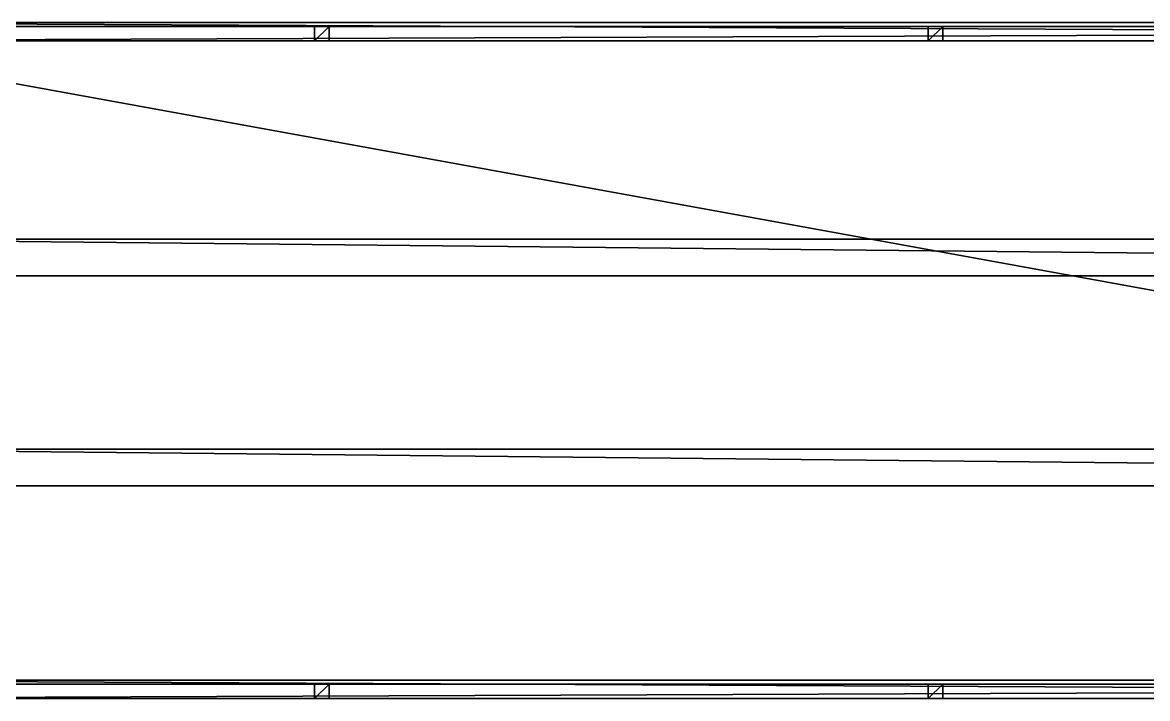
# Model space of a CAD drawing. Header units: millimetres. Extents: x -3100 to 14040, y -1280 to 1295.
# Drawn here: x 1185 to 5470, y -1280 to 1295 of the extents above; entities that cross this region are included whole.
import ezdxf

# ---------------------------------------------------------------- set-up
doc = ezdxf.new("R2010")
doc.units = ezdxf.units.MM

msp = doc.modelspace()

# ---------------------------------------------------------------- linework, layer by layer
at = {"layer": 'CAD_75LAB'}
for points in [[(14040, 1295, 1250), (-40, 1295, 1250), (-40, 1295, 1320)], [(14040, 1295, 1320), (14040, 1295, 1250), (-40, 1295, 1320)], [(14040, 1225, 1250), (-40, 1225, 1250), (-40, 1295, 1250)], [(14040, 1295, 1250), (14040, 1225, 1250), (-40, 1295, 1250)], [(14040, 1225, 1320), (-40, 1295, 1320), (-40, 1225, 1320)], [(14040, 1295, 1320), (-40, 1295, 1320), (14040, 1225, 1320)], [(14040, 1280, 1160), (-40, 1280, 1160), (-40, 1280, 1250)], [(14040, 1280, 1250), (14040, 1280, 1160), (-40, 1280, 1250)], [(14040, -1280, 1160), (-40, -1280, 1160), (-40, 1280, 1160)], [(14040, 1280, 1160), (14040, -1280, 1160), (-40, 1280, 1160)], [(14040, -1280, 1250), (-40, 1280, 1250), (-40, -1280, 1250)], [(14040, 1280, 1250), (-40, 1280, 1250), (14040, -1280, 1250)], [(14040, 1280, 3995), (14040, 1280, 3940), (-40, 1280, 3940)], [(14040, 1280, 3995), (-40, 1280, 3940), (-40, 1280, 3995)], [(14040, 1280, 3940), (-40, 1225, 3940), (-40, 1280, 3940)], [(14040, 1280, 3940), (14040, 1225, 3940), (-40, 1225, 3940)], [(14040, 1280, 3995), (-40, 1280, 3995), (-40, 1225, 3995)], [(14040, 1280, 3995), (-40, 1225, 3995), (14040, 1225, 3995)], [(2297.5, 1280, 3940), (2297.5, 1280, 1250), (2297.5, 1225, 1250)], [(2297.5, 1225, 3940), (2297.5, 1280, 3940), (2297.5, 1225, 1250)], [(2297.5, 1280, 3940), (2352.5, 1280, 1250), (2297.5, 1280, 1250)], [(2352.5, 1280, 3940), (2352.5, 1280, 1250), (2297.5, 1280, 3940)], [(2352.5, 1280, 1250), (2297.5, 1225, 1250), (2297.5, 1280, 1250)], [(2352.5, 1280, 1250), (2352.5, 1225, 1250), (2297.5, 1225, 1250)], [(2352.5, 1280, 3940), (2297.5, 1280, 3940), (2297.5, 1225, 3940)], [(2352.5, 1280, 3940), (2297.5, 1225, 3940), (2352.5, 1225, 3940)], [(2352.5, 1280, 3940), (2352.5, 1225, 1250), (2352.5, 1280, 1250)], [(2352.5, 1225, 3940), (2352.5, 1225, 1250), (2352.5, 1280, 3940)], [(4635, 1280, 3940), (4635, 1280, 1250), (4635, 1225, 1250)], [(4635, 1225, 3940), (4635, 1280, 3940), (4635, 1225, 1250)], [(4635, 1280, 3940), (4690, 1280, 1250), (4635, 1280, 1250)], [(4690, 1280, 3940), (4690, 1280, 1250), (4635, 1280, 3940)], [(4690, 1280, 1250), (4635, 1225, 1250), (4635, 1280, 1250)], [(4690, 1280, 1250), (4690, 1225, 1250), (4635, 1225, 1250)], [(4690, 1280, 3940), (4635, 1280, 3940), (4635, 1225, 3940)], [(4690, 1280, 3940), (4635, 1225, 3940), (4690, 1225, 3940)], [(4690, 1280, 3940), (4690, 1225, 1250), (4690, 1280, 1250)], [(4690, 1225, 3940), (4690, 1225, 1250), (4690, 1280, 3940)], [(14040, 1225, 3995), (-40, 1225, 3940), (14040, 1225, 3940)], [(14040, 1225, 3995), (-40, 1225, 3995), (-40, 1225, 3940)], [(14040, 1225, 1250), (-40, 1225, 1320), (-40, 1225, 1250)], [(14040, 1225, 1320), (-40, 1225, 1320), (14040, 1225, 1250)], [(2297.5, 1225, 3940), (2297.5, 1225, 1250), (2352.5, 1225, 1250)], [(2352.5, 1225, 3940), (2297.5, 1225, 3940), (2352.5, 1225, 1250)], [(4635, 1225, 3940), (4635, 1225, 1250), (4690, 1225, 1250)], [(4690, 1225, 3940), (4635, 1225, 3940), (4690, 1225, 1250)], [(13960, 470, 1160), (13960, 470, 910), (300, 470, 910)], [(13960, 470, 1160), (300, 470, 910), (300, 470, 1160)], [(13960, 330, 910), (300, 330, 910), (300, 470, 910)], [(13960, 470, 910), (13960, 330, 910), (300, 470, 910)], [(13960, 330, 1160), (300, 470, 1160), (300, 330, 1160)], [(13960, 470, 1160), (300, 470, 1160), (13960, 330, 1160)], [(13960, 330, 1160), (300, 330, 910), (13960, 330, 910)], [(13960, 330, 1160), (300, 330, 1160), (300, 330, 910)], [(13960, -330, 1160), (13960, -330, 910), (300, -330, 910)], [(13960, -330, 1160), (300, -330, 910), (300, -330, 1160)], [(13960, -470, 910), (300, -470, 910), (300, -330, 910)], [(13960, -330, 910), (13960, -470, 910), (300, -330, 910)], [(13960, -470, 1160), (300, -330, 1160), (300, -470, 1160)], [(13960, -330, 1160), (300, -330, 1160), (13960, -470, 1160)], [(13960, -470, 1160), (300, -470, 910), (13960, -470, 910)], [(13960, -470, 1160), (300, -470, 1160), (300, -470, 910)], [(14040, -1210, 1250), (-40, -1210, 1250), (-40, -1210, 1320)], [(14040, -1210, 1320), (14040, -1210, 1250), (-40, -1210, 1320)], [(14040, -1280, 1250), (-40, -1280, 1250), (-40, -1210, 1250)], [(14040, -1210, 1250), (14040, -1280, 1250), (-40, -1210, 1250)], [(14040, -1280, 1320), (-40, -1210, 1320), (-40, -1280, 1320)], [(14040, -1210, 1320), (-40, -1210, 1320), (14040, -1280, 1320)], [(14040, -1225, 3995), (14040, -1225, 3940), (-40, -1225, 3940)], [(14040, -1225, 3995), (-40, -1225, 3940), (-40, -1225, 3995)], [(14040, -1225, 3940), (-40, -1280, 3940), (-40, -1225, 3940)], [(14040, -1225, 3940), (14040, -1280, 3940), (-40, -1280, 3940)], [(14040, -1225, 3995), (-40, -1225, 3995), (-40, -1280, 3995)], [(14040, -1225, 3995), (-40, -1280, 3995), (14040, -1280, 3995)], [(2297.5, -1225, 3940), (2297.5, -1225, 1250), (2297.5, -1280, 1250)], [(2297.5, -1280, 3940), (2297.5, -1225, 3940), (2297.5, -1280, 1250)], [(2297.5, -1225, 3940), (2352.5, -1225, 1250), (2297.5, -1225, 1250)], [(2352.5, -1225, 3940), (2352.5, -1225, 1250), (2297.5, -1225, 3940)], [(2352.5, -1225, 1250), (2297.5, -1280, 1250), (2297.5, -1225, 1250)], [(2352.5, -1225, 1250), (2352.5, -1280, 1250), (2297.5, -1280, 1250)], [(2352.5, -1225, 3940), (2297.5, -1225, 3940), (2297.5, -1280, 3940)], [(2352.5, -1225, 3940), (2297.5, -1280, 3940), (2352.5, -1280, 3940)], [(2352.5, -1225, 3940), (2352.5, -1280, 1250), (2352.5, -1225, 1250)], [(2352.5, -1280, 3940), (2352.5, -1280, 1250), (2352.5, -1225, 3940)], [(4635, -1225, 3940), (4635, -1225, 1250), (4635, -1280, 1250)], [(4635, -1280, 3940), (4635, -1225, 3940), (4635, -1280, 1250)], [(4635, -1225, 3940), (4690, -1225, 1250), (4635, -1225, 1250)], [(4690, -1225, 3940), (4690, -1225, 1250), (4635, -1225, 3940)], [(4690, -1225, 1250), (4635, -1280, 1250), (4635, -1225, 1250)], [(4690, -1225, 1250), (4690, -1280, 1250), (4635, -1280, 1250)], [(4690, -1225, 3940), (4635, -1225, 3940), (4635, -1280, 3940)], [(4690, -1225, 3940), (4635, -1280, 3940), (4690, -1280, 3940)], [(4690, -1225, 3940), (4690, -1280, 1250), (4690, -1225, 1250)], [(4690, -1280, 3940), (4690, -1280, 1250), (4690, -1225, 3940)], [(14040, -1280, 1160), (-40, -1280, 1250), (-40, -1280, 1160)], [(14040, -1280, 1250), (-40, -1280, 1250), (14040, -1280, 1160)], [(14040, -1280, 3995), (-40, -1280, 3940), (14040, -1280, 3940)], [(14040, -1280, 3995), (-40, -1280, 3995), (-40, -1280, 3940)], [(14040, -1280, 1250), (-40, -1280, 1320), (-40, -1280, 1250)], [(14040, -1280, 1320), (-40, -1280, 1320), (14040, -1280, 1250)], [(2297.5, -1280, 3940), (2297.5, -1280, 1250), (2352.5, -1280, 1250)], [(2352.5, -1280, 3940), (2297.5, -1280, 3940), (2352.5, -1280, 1250)], [(4635, -1280, 3940), (4635, -1280, 1250), (4690, -1280, 1250)], [(4690, -1280, 3940), (4635, -1280, 3940), (4690, -1280, 1250)]]:
    msp.add_3dface(points, dxfattribs=at)

doc.saveas('drawing.dxf')
